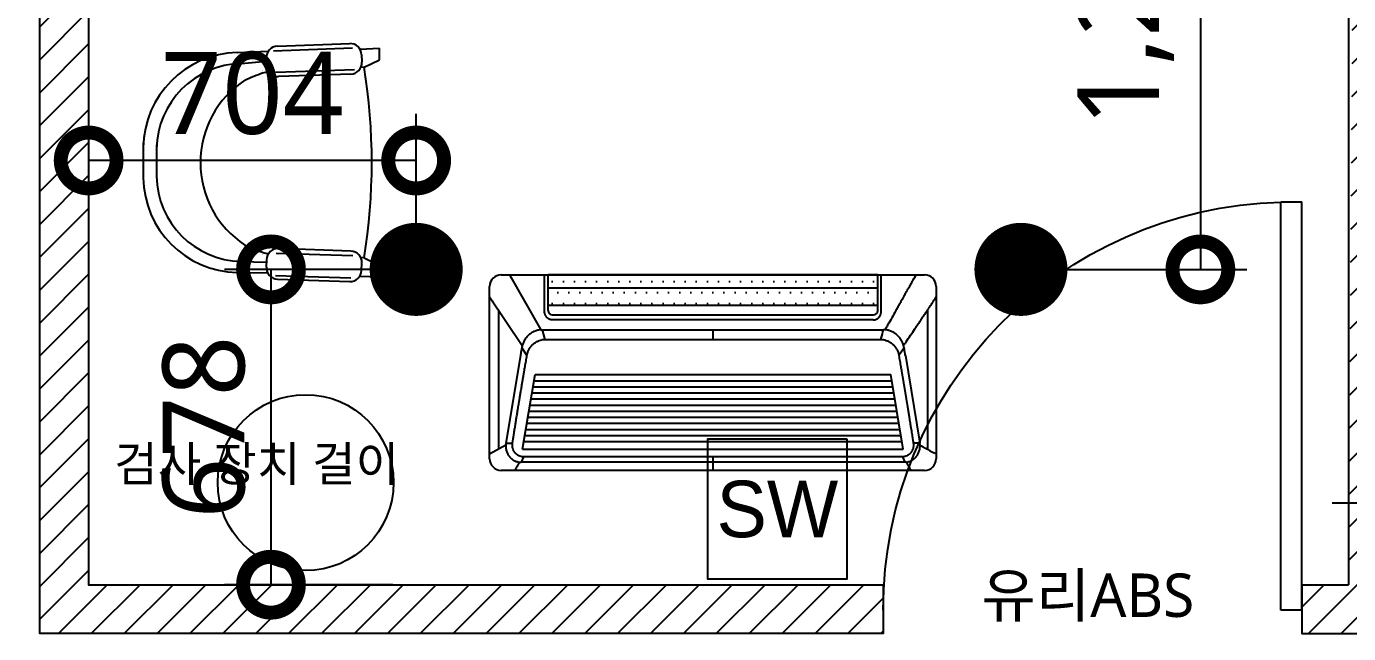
# Model space of a CAD drawing. Header units: metres. Extents: x 11578468 to 47831421, y -58341524 to -14256839.
# Drawn here: x 23750029 to 23752871, y -29037011 to -29035706 of the extents above; entities that cross this region are included whole.
import ezdxf
from ezdxf.enums import TextEntityAlignment as Align

# ---------------------------------------------------------------- set-up
doc = ezdxf.new("R2010")
doc.units = ezdxf.units.M
doc.header["$LTSCALE"] = 50
doc.header["$MEASUREMENT"] = 0
doc.layers.get('0').update_dxf_attribs({"linetype": 'CONTINUOUS'})
doc.layers.get('DEFPOINTS').update_dxf_attribs({"linetype": 'CONTINUOUS'})
for name, color, linetype in [('03-TEXT', 3, 'CONTINUOUS'), ('CO-DOOR', 8, 'CONTINUOUS'), ('DVM_INDOOR', 7, 'CONTINUOUS'), ('S-DIM', 7, 'CONTINUOUS'), ('wall', 3, 'CONTINUOUS'), ('신설_SW', 10, 'CONTINUOUS')]:
    doc.layers.add(name, color=color, linetype=linetype)
doc.styles.add('DAWIN', font='NanumSquareR.ttf')
doc.styles.add('맑은 고딕', font='malgun.ttf')
doc.styles.add('울릉도L', font='Expo M.ttf')
doc.dimstyles.new('80', dxfattribs={"dimscale": 80, "dimtxt": 2.2, "dimasz": 3, "dimexe": 1.25, "dimexo": 0.625, "dimtad": 1, "dimdec": 0, "dimzin": 0, "dimdsep": 46, "dimlunit": 6, "dimtxsty": 'DAWIN', "dimblk1": 'DOTSMALL', "dimblk2": 'DOTSMALL', "dimsah": 1, "dimcen": 0.001, "dimclrd": 1, "dimclre": 1, "dimclrt": 3, "dimadec": 0, "dimazin": 0, "dimtfac": 1, "dimtdec": 0, "dimtix": 1, "dimtmove": 2, "dimatfit": 3, "dimldrblk": 'DOTSMALL', "dimfxl": 1.25, "dimtolj": 1, "dimtzin": 0, "dimarcsym": 0})
pattern_1 = [(45, (35200, -25360), (-35.35533906, 35.35533906), [])]

# ---------------------------------------------------------------- blocks, each defined once
blk = doc.blocks.new('슬하_전기')
at = {"layer": 'CO-DOOR'}
h = blk.add_hatch(dxfattribs=at)
h.set_pattern_fill('_USER', color=256, scale=50, angle=45, pattern_type=0)
h.set_pattern_definition(pattern_1)
h.paths.add_polyline_path([(11563603.8, -14330996.7), (11563498.8, -14330996.7), (11563498.8, -14333601.7), (11563398.8, -14333601.7), (11563398.8, -14333706.7), (11563498.8, -14333706.7), (11563603.8, -14333706.7)])
h.paths.add_polyline_path([(11559696, -14329805.8), (11559995, -14329805.8), (11559995, -14329603.3), (11559696, -14329603.3)])
h.paths.add_polyline_path([(11567716.8, -14333601.7), (11567616.8, -14333601.7), (11567616.8, -14333706.7), (11567716.8, -14333706.7), (11567821.8, -14333706.7), (11567821.8, -14331376.7), (11567807.3, -14331376.7, -1), (11567732.3, -14331376.7)], flags=17)
h = blk.add_hatch(dxfattribs=at)
h.set_pattern_fill('_USER', color=256, scale=50, angle=45, pattern_type=0)
h.set_pattern_definition(pattern_1)
h.paths.add_polyline_path([(11568199.8, -14330996.7), (11565549.8, -14330996.7), (11565549.8, -14331246.7), (11564903.8, -14331246.7), (11564903.8, -14333706.7), (11566716.8, -14333706.7), (11566716.8, -14333601.7), (11565008.8, -14333601.7), (11565008.8, -14331266.7), (11565569.8, -14331266.7), (11565569.8, -14331046.7), (11567716.8, -14331046.7), (11567716.8, -14331376.7), (11567732.3, -14331376.7, -1), (11567807.3, -14331376.7), (11567821.8, -14331376.7), (11567821.8, -14331046.7), (11568199.8, -14331046.7)])
h.paths.add_polyline_path([(11570049.8, -14330996.7), (11568824.8, -14330996.7), (11568824.8, -14331046.7), (11570049.8, -14331046.7)])
h.paths.add_polyline_path([(11571049.8, -14330996.7), (11571029.8, -14330996.7), (11571029.8, -14331396.7), (11571049.8, -14331396.7), (11571049.8, -14331306.7)])
for p, q in [((11567716.8, -14331046.7), (11567716.8, -14333601.7)), ((11565328.3, -14332458.5), (11565395.1, -14332455.2)), ((11565406, -14332454.4), (11565575.7, -14332447.8)), ((11565414.5, -14332444.4), (11565570.1, -14332439)), ((11565592, -14332451), (11565633.9, -14332449)), ((11565633.9, -14332473.6), (11565633.9, -14332449)), ((11565336.7, -14332482), (11565391.1, -14332477.1)), ((11565391.4, -14332486.2), (11565390.8, -14332469.9)), ((11565595.5, -14332462.7), (11565596, -14332479.1)), ((11565601.2, -14332490), (11565633.9, -14332473.6)), ((11565349, -14332515.5), (11565353.6, -14332513.3)), ((11565353.6, -14332513.3), (11565358.5, -14332511.2)), ((11565358.5, -14332511.2), (11565363.6, -14332509.1)), ((11565363.6, -14332509.1), (11565368.7, -14332507.1)), ((11565368.7, -14332507.1), (11565373.7, -14332505.3)), ((11565373.7, -14332505.3), (11565378.3, -14332503.6)), ((11565378.3, -14332503.6), (11565382.6, -14332502.2)), ((11565382.6, -14332502.2), (11565386.4, -14332501.1)), ((11565386.4, -14332501.1), (11565390, -14332500.2)), ((11565390, -14332500.2), (11565395.3, -14332498.9)), ((11565411.5, -14332500.7), (11565580.2, -14332494.7)), ((11565572.3, -14332504.5), (11565416.8, -14332509.9)), ((11565601.2, -14332490), (11565593.7, -14332490.4)), ((11565344.9, -14332517.6), (11565349, -14332515.5)), ((11565126.1, -14332652.3), (11565126.1, -14332727.7)), ((11565154.8, -14332656.4), (11565154.8, -14332724.3)), ((11565344.9, -14332871.9), (11565349, -14332874)), ((11565349, -14332874), (11565353.6, -14332876.1)), ((11565353.6, -14332876.1), (11565358.5, -14332878.3)), ((11565358.5, -14332878.3), (11565363.6, -14332880.4)), ((11565363.6, -14332880.4), (11565368.7, -14332882.3)), ((11565368.7, -14332882.3), (11565373.7, -14332884.2)), ((11565373.7, -14332884.2), (11565378.3, -14332885.8)), ((11565572.3, -14332885), (11565416.8, -14332879.6)), ((11565336.7, -14332907.2), (11565391.2, -14332908.9)), ((11565378.3, -14332885.8), (11565382.6, -14332887.2)), ((11565382.6, -14332887.2), (11565386.4, -14332888.4)), ((11565386.4, -14332888.4), (11565390, -14332889.3)), ((11565390, -14332889.3), (11565393.2, -14332890.1)), ((11565391.4, -14332903.3), (11565390.8, -14332919.6)), ((11565393.2, -14332890.1), (11565396.4, -14332890.7)), ((11565411.8, -14332889), (11565576.4, -14332894.2)), ((11565593.3, -14332898.2), (11565601.2, -14332898.5)), ((11565595.5, -14332926.8), (11565596, -14332910.4)), ((11565601.2, -14332899.5), (11565633.9, -14332915.9)), ((11565328.3, -14332931), (11565393.4, -14332931.4)), ((11565410.8, -14332937), (11565572.6, -14332942.6)), ((11565591.7, -14332939.1), (11565633.9, -14332940.5)), ((11565633.9, -14332940.5), (11565633.9, -14332915.9)), ((11565414.5, -14332945), (11565570.1, -14332950.5)), ((11567616.8, -14333601.7), (11567716.8, -14333601.7))]:
    blk.add_line(p, q, dxfattribs=at)
at = {"layer": 'CO-DOOR', "extrusion": (0, 0, -1)}
for p, q in [((11567571.8, -14332779.2), (11567616.8, -14332779.2)), ((11567571.8, -14333656.7), (11567571.8, -14332779.2)), ((11567616.8, -14333656.7), (11567616.8, -14332779.2)), ((11567616.8, -14333656.7), (11567571.8, -14333656.7))]:
    blk.add_line(p, q, dxfattribs=at)
at = {"layer": 'CO-DOOR'}
for points in [[(11567616.8, -14333601.7), (11567616.8, -14333706.7), (11567716.8, -14333706.7), (11567821.8, -14333706.7), (11567821.8, -14331046.7)], [(11565008.8, -14331266.7), (11565008.8, -14333601.7), (11566716.8, -14333601.7), (11566716.8, -14333706.7), (11564903.8, -14333706.7), (11564903.8, -14331246.7)]]:
    blk.add_lwpolyline(points, dxfattribs=at)
blk.add_circle((11565475.3, -14333382.4), 189, dxfattribs=at)
for centre, radius, start, end in [((11565415.4, -14332469), 24.6, 92.0002, 181.9997), ((11565570.9, -14332463.6), 24.6, 1.9999, 92.0001), ((11565332.9, -14332665.2), 206.8, 91.2856, 179.1619), ((11565340.9, -14332668.1), 186.1, 91.2856, 179.1619), ((11565416, -14332485.4), 24.6, 182, 272.0003), ((11565571.5, -14332479.9), 24.6, 271.9999, 2.0001), ((11565460.5, -14332694.7), 211.5, 111.5989, 111.7217), ((11564329.5, -14332694.7), 1288, 350.8522, 9.1478), ((11565460.5, -14332694.7), 211.5, 123.1238, 236.8761), ((11565332.9, -14332724.2), 206.8, 180.8381, 268.7143), ((11565340.9, -14332721.2), 186.1, 180.8381, 268.7144), ((11565416, -14332904.1), 24.6, 87.9998, 178.0001), ((11565460.5, -14332694.7), 211.5, 248.2783, 248.4011), ((11565571.5, -14332909.5), 24.6, 358.0001, 88), ((11565415.4, -14332920.5), 24.6, 178.0002, 268.0003), ((11565570.9, -14332925.9), 24.6, 268.0001, 358.0003)]:
    blk.add_arc(centre, radius, start, end, dxfattribs=at)
at = {"layer": 'CO-DOOR', "extrusion": (0, 0, -1)}
blk.add_arc((-11567594.3, -14333656.7), 877.5, 0, 88.5307, dxfattribs=at)
at = {"layer": 'CO-DOOR', "style": '맑은 고딕'}
blk.add_text('검사 장치 걸이', height=74.67, dxfattribs=at).set_placement((11565063.8, -14333304.6), align=Align.TOP_LEFT)
blk.add_text('유리ABS', height=93.33, rotation=360, dxfattribs=at).set_placement((11567156.6, -14333624.3), align=Align.MIDDLE_CENTER)
blk = doc.blocks.new('6dlscl')
at = {"layer": '03-TEXT', "color": 10, "const_width": 100}
blk.add_lwpolyline([(11557221.8, -14273734, 1), (11557221.8, -14273834, 1)], format="xyb", close=True, dxfattribs=at)
blk = doc.blocks.new('TMSXNLS')
at = {"layer": '신설_SW', "color": 240, "linetype": 'Continuous'}
blk.add_lwpolyline([(11559356.3, -14268182.3), (11559056.3, -14268182.3), (11559056.3, -14268482.3), (11559356.3, -14268482.3)], close=True, dxfattribs=at)
at = {"layer": '신설_SW', "color": 240, "linetype": 'Continuous', "style": '울릉도L'}
blk.add_text('SW', height=121.4, dxfattribs=at).set_placement((11559206.3, -14268332.3), align=Align.MIDDLE_CENTER)
blk = doc.blocks.new('_DOTSMALL')
at = {"color": 0, "linetype": 'ByBlock', "const_width": 0.5}
blk.add_lwpolyline([(-0.0625, 0, 1), (0.0625, 0, 1)], format="xyb", close=True, dxfattribs=at)
blk = doc.blocks.new('*D2675')
at = {"layer": 'DEFPOINTS', "color": 0}
for p in [(23753075.8, -29036446.8), (23753458.3, -29036446.8), (23753075.8, -29036730.7)]:
    blk.add_point(p, dxfattribs=at)
at = {"layer": 'S-DIM', "color": 1, "lineweight": -2, "ltscale": 10}
for p, q in [((23753075.8, -29036496.8), (23753075.8, -29036830.7)), ((23753458.3, -29036496.8), (23753458.3, -29036830.7)), ((23753698.3, -29036730.7), (23752835.8, -29036730.7))]:
    blk.add_line(p, q, dxfattribs=at)
at = {"layer": 'S-DIM', "color": 1, "lineweight": -2, "xscale": 240, "yscale": 240, "zscale": 240}
blk.add_blockref('_DOTSMALL', (23753075.8, -29036730.7), dxfattribs=at)
at = {"layer": 'S-DIM', "color": 1, "lineweight": -2, "xscale": 240, "yscale": 240, "zscale": 240, "rotation": 180}
blk.add_blockref('_DOTSMALL', (23753458.3, -29036730.7), dxfattribs=at)
at = {"layer": 'S-DIM', "color": 3, "ltscale": 10, "insert": (23753267, -29036586.8), "char_height": 176, "attachment_point": 5, "style": 'DAWIN'}
blk.add_mtext('\\A1;382', dxfattribs=at)
blk = doc.blocks.new('*D2751')
at = {"layer": 'DEFPOINTS', "color": 0}
for p in [(23750162.8, -29035994.1), (23750162.8, -29036228.1), (23750866.8, -29036228.1)]:
    blk.add_point(p, dxfattribs=at)
at = {"layer": 'S-DIM', "color": 1, "lineweight": -2, "ltscale": 10}
for p, q in [((23750162.8, -29036178.1), (23750162.8, -29035894.1)), ((23750866.8, -29036178.1), (23750866.8, -29035894.1)), ((23750866.8, -29035994.1), (23750162.8, -29035994.1))]:
    blk.add_line(p, q, dxfattribs=at)
at = {"layer": 'S-DIM', "color": 1, "lineweight": -2, "xscale": 240, "yscale": 240, "zscale": 240, "rotation": 180}
blk.add_blockref('_DOTSMALL', (23750162.8, -29035994.1), dxfattribs=at)
at = {"layer": 'S-DIM', "color": 1, "lineweight": -2, "xscale": 240, "yscale": 240, "zscale": 240}
blk.add_blockref('_DOTSMALL', (23750866.8, -29035994.1), dxfattribs=at)
at = {"layer": 'S-DIM', "color": 3, "ltscale": 10, "insert": (23750514.8, -29035850.2), "char_height": 176, "attachment_point": 5, "style": 'DAWIN'}
blk.add_mtext('\\A1;704', dxfattribs=at)
blk = doc.blocks.new('*D2752')
at = {"layer": 'DEFPOINTS', "color": 0}
for p in [(23750866.8, -29036228.1), (23750554.7, -29036905.6), (23750866.8, -29036905.6)]:
    blk.add_point(p, dxfattribs=at)
at = {"layer": 'S-DIM', "color": 1, "lineweight": -2, "ltscale": 10}
for p, q in [((23750816.8, -29036228.1), (23750454.7, -29036228.1)), ((23750554.7, -29036228.1), (23750554.7, -29036905.6)), ((23750816.8, -29036905.6), (23750454.7, -29036905.6))]:
    blk.add_line(p, q, dxfattribs=at)
at = {"layer": 'S-DIM', "color": 1, "lineweight": -2, "xscale": 240, "yscale": 240, "zscale": 240}
for p, rotation in [((23750554.7, -29036228.1), 90), ((23750554.7, -29036905.6), 270)]:
    blk.add_blockref('_DOTSMALL', p, dxfattribs=dict(at, rotation=rotation))
at = {"layer": 'S-DIM', "color": 3, "ltscale": 10, "insert": (23750410.8, -29036566.8), "char_height": 176, "attachment_point": 5, "rotation": 90, "style": 'DAWIN'}
blk.add_mtext('\\A1;678', dxfattribs=at)
blk = doc.blocks.new('*D2753')
at = {"layer": 'DEFPOINTS', "color": 0}
for p in [(23752166.8, -29035028.1), (23752166.8, -29036228.1), (23752552.5, -29036228.1)]:
    blk.add_point(p, dxfattribs=at)
at = {"layer": 'S-DIM', "color": 1, "lineweight": -2, "ltscale": 10}
for p, q in [((23752216.8, -29035028.1), (23752652.5, -29035028.1)), ((23752552.5, -29035028.1), (23752552.5, -29036228.1)), ((23752216.8, -29036228.1), (23752652.5, -29036228.1))]:
    blk.add_line(p, q, dxfattribs=at)
at = {"layer": 'S-DIM', "color": 1, "lineweight": -2, "xscale": 240, "yscale": 240, "zscale": 240}
for p, rotation in [((23752552.5, -29035028.1), 90), ((23752552.5, -29036228.1), 270)]:
    blk.add_blockref('_DOTSMALL', p, dxfattribs=dict(at, rotation=rotation))
at = {"layer": 'S-DIM', "color": 3, "ltscale": 10, "insert": (23752391.6, -29035628.1), "char_height": 176, "attachment_point": 5, "rotation": 90, "style": 'DAWIN'}
blk.add_mtext('\\A1;1,200', dxfattribs=at)

msp = doc.modelspace()

# ---------------------------------------------------------------- hatches: boundary and pattern name
at = {"layer": 'DVM_INDOOR'}
h = msp.add_hatch(dxfattribs=at)
h.set_pattern_fill('DOTS', color=0, scale=15)
h.set_pattern_definition([(0, (23751504.655, -29036658.91), (11.9062, 23.8125), [0, -23.8125])])
h.paths.add_polyline_path([(23751150.2, -29036305.8), (23751150.2, -29036316.7, 0.414214), (23751159.1, -29036325.6), (23751850.2, -29036325.6, 0.414214), (23751859.1, -29036316.7), (23751859.1, -29036305.8)])
h.paths.add_polyline_path([(23751150.2, -29036268.2), (23751150.2, -29036305.8), (23751859.1, -29036305.8), (23751859.1, -29036268.2)])
h.paths.add_polyline_path([(23751859.1, -29036268.2), (23751859.1, -29036239.9), (23751150.2, -29036239.9), (23751150.2, -29036268.2)])

# ---------------------------------------------------------------- linework, layer by layer
at = {"layer": 'DVM_INDOOR', "color": 0}
for p, q in [((23751049.7, -29036239.9), (23751959.7, -29036239.9)), ((23751067.7, -29036239.9), (23751134.6, -29036357.9)), ((23751859.1, -29036239.9), (23751150.2, -29036239.9)), ((23751150.2, -29036316.7), (23751150.2, -29036239.9)), ((23751859.1, -29036316.7), (23751859.1, -29036239.9)), ((23751866.6, -29036315.7), (23751866.6, -29036239.9)), ((23751024.7, -29036634.9), (23751024.7, -29036264.9)), ((23751859.1, -29036268.2), (23751150.2, -29036268.2)), ((23751984.7, -29036264.9), (23751984.7, -29036634.9)), ((23751024.7, -29036286.8), (23751094.9, -29036391.7)), ((23751859.1, -29036305.8), (23751150.2, -29036305.8)), ((23751043.6, -29036315.2), (23751043.6, -29036614.6)), ((23751159.1, -29036325.6), (23751850.2, -29036325.6)), ((23751848.8, -29036336.8), (23751160.5, -29036336.8)), ((23751965.7, -29036316), (23751965.7, -29036614.6)), ((23751137.9, -29036357.8), (23751871.4, -29036357.7)), ((23751137.9, -29036357.7), (23751143.4, -29036379.4)), ((23751504.6, -29036357.8), (23751504.6, -29036379.4)), ((23751868.8, -29036379.4), (23751140.4, -29036379.4)), ((23751090.9, -29036412.9), (23751060.5, -29036597.4)), ((23751093.7, -29036396.9), (23751105, -29036413.1)), ((23751915.6, -29036396.9), (23751904.2, -29036413.1)), ((23751918.4, -29036412.9), (23751948.8, -29036597.4)), ((23751095.6, -29036614.3), (23751122.3, -29036453.8)), ((23751120, -29036467.4), (23751889.2, -29036467.4)), ((23751122.3, -29036453.8), (23751886.9, -29036453.8)), ((23751913.6, -29036614.3), (23751886.9, -29036453.8)), ((23751113.5, -29036506.5), (23751895.7, -29036506.5)), ((23751115.7, -29036493.5), (23751893.5, -29036493.5)), ((23751117.8, -29036480.5), (23751891.3, -29036480.5)), ((23751109.2, -29036532.6), (23751900, -29036532.6)), ((23751111.4, -29036519.5), (23751897.8, -29036519.5)), ((23751104.8, -29036558.8), (23751904.3, -29036558.8)), ((23751107, -29036545.7), (23751902.2, -29036545.7)), ((23751100.5, -29036584.8), (23751908.7, -29036584.8)), ((23751102.7, -29036571.8), (23751906.5, -29036571.8)), ((23751059.4, -29036605.7), (23751024.7, -29036625.4)), ((23751059.8, -29036601.5), (23751073.9, -29036601.5)), ((23751095.6, -29036614.3), (23751913.6, -29036614.3)), ((23751098.4, -29036597.8), (23751910.8, -29036597.8)), ((23751949.5, -29036601.5), (23751935.4, -29036601.5)), ((23751097.2, -29036630.9), (23751092.5, -29036642.4)), ((23751916.9, -29036642.4), (23751092.5, -29036642.4)), ((23751912.1, -29036630.9), (23751097.2, -29036630.9)), ((23751504.7, -29036630.9), (23751504.7, -29036659.9)), ((23751912.1, -29036630.9), (23751916.9, -29036642.4)), ((23751959.7, -29036659.9), (23751049.7, -29036659.9))]:
    msp.add_line(p, q, dxfattribs=at)
for centre, radius, start, end in [((23751049.7, -29036264.9), 25, 90, 180), ((23751959.7, -29036264.9), 25, 0, 90), ((23751159.1, -29036316.7), 8.88, 180, 270), ((23751850.2, -29036316.7), 8.88, 270, 0), ((23751049.7, -29036634.9), 25, 180, 270), ((23751959.7, -29036634.9), 25, 270, 0)]:
    msp.add_arc(centre, radius, start, end, dxfattribs=at)
for points, knots in [([(23751069.6, -29036243.2), (23751069.6, -29036243.1), (23751069.3, -29036242.6), (23751069, -29036242), (23751068.7, -29036241.5)], [0, 0, 0, 0, 0.106736, 1, 1, 1, 1]), ([(23751074, -29036250.7), (23751073.3, -29036249.4), (23751071.8, -29036246.9), (23751070.3, -29036244.4), (23751069.6, -29036243.2)], [0, 0, 0, 0, 0.521062, 1, 1, 1, 1]), ([(23751142.7, -29036272.9), (23751142.7, -29036272.7), (23751142.7, -29036272.5), (23751142.7, -29036272.2), (23751142.7, -29036272), (23751142.7, -29036271.5), (23751142.7, -29036271.2), (23751142.7, -29036270.2), (23751142.7, -29036269.5), (23751142.7, -29036267.6), (23751142.7, -29036266.2), (23751142.7, -29036263.6), (23751142.7, -29036262.3), (23751142.7, -29036259.7), (23751142.7, -29036258.3), (23751142.7, -29036255.7), (23751142.7, -29036254.4), (23751142.7, -29036251.8), (23751142.7, -29036250.5), (23751142.7, -29036248), (23751142.7, -29036246.7), (23751142.7, -29036244.1), (23751142.7, -29036242.8), (23751142.7, -29036241.5), (23751142.7, -29036241), (23751142.7, -29036240.4), (23751142.7, -29036239.9)], [0, 0, 0, 0, 0.015625, 0.015625, 0.03125, 0.03125, 0.0625, 0.0625, 0.125, 0.125, 0.25, 0.25, 0.375, 0.375, 0.5, 0.5, 0.625, 0.625, 0.75, 0.75, 0.875, 0.875, 1, 1, 1, 1.05432, 1.05432, 1.05432, 1.05432]), ([(23751922.6, -29036272.9), (23751922.8, -29036272.5), (23751923.4, -29036271.5), (23751924.4, -29036269.8), (23751925.5, -29036267.9), (23751926.9, -29036265.3), (23751929.5, -29036260.8), (23751932.4, -29036255.7), (23751934.6, -29036251.9), (23751935.3, -29036250.7), (23751937.4, -29036247.1), (23751939.5, -29036243.5), (23751941.6, -29036239.9)], [0, 0, 0, 0, 0.050139, 0.137081, 0.224022, 0.310963, 0.484846, 0.83261, 1, 1, 1, 1.496854, 1.496854, 1.496854, 1.496854]), ([(23751939.7, -29036243.2), (23751939, -29036244.4), (23751937.5, -29036246.9), (23751936, -29036249.4), (23751935.3, -29036250.7)], [0, 0, 0, 0, 0.478938, 1, 1, 1, 1]), ([(23751939.7, -29036243.2), (23751939.7, -29036243.1), (23751940, -29036242.6), (23751940.4, -29036242), (23751940.6, -29036241.5)], [0, 0, 0, 0, 0.106736, 1, 1, 1, 1]), ([(23751142.7, -29036315.7), (23751142.7, -29036315.3), (23751142.7, -29036314.6), (23751142.7, -29036313.8), (23751142.7, -29036313.5), (23751142.7, -29036313.3), (23751142.7, -29036313.2), (23751142.7, -29036312.2), (23751142.7, -29036311.3), (23751142.7, -29036308.6), (23751142.7, -29036306.8), (23751142.7, -29036301.4), (23751142.7, -29036297.8), (23751142.7, -29036292.5), (23751142.7, -29036289.8), (23751142.7, -29036287.1), (23751142.7, -29036285.3), (23751142.7, -29036284.4), (23751142.7, -29036281.8), (23751142.7, -29036280), (23751142.7, -29036277.7), (23751142.7, -29036277.3), (23751142.7, -29036276.4), (23751142.7, -29036276), (23751142.7, -29036275.1), (23751142.7, -29036274.6), (23751142.7, -29036273.7), (23751142.7, -29036273.3), (23751142.7, -29036272.9)], [0, 0, 0, 0, 0.03125, 0.046875, 0.054687, 0.054687, 0.0625, 0.0625, 0.125, 0.125, 0.25, 0.25, 0.5, 0.5, 0.625, 0.6875, 0.6875, 0.75, 0.75, 0.875, 0.875, 0.90625, 0.90625, 0.9375, 0.9375, 0.96875, 0.96875, 1, 1, 1, 1]), ([(23751914.7, -29036286.8), (23751915, -29036286.3), (23751916.8, -29036283.2), (23751919.2, -29036278.9), (23751921.6, -29036274.7), (23751922.5, -29036273.1), (23751922.6, -29036272.9)], [0, 0, 0, 0, 0.104224, 0.662054, 0.940968, 1, 1, 1, 1]), ([(23751914.7, -29036286.8), (23751913.5, -29036288.9), (23751910.9, -29036293.6), (23751906.7, -29036300.9), (23751902.3, -29036308.7), (23751896.5, -29036319.2), (23751889.1, -29036332.2), (23751881.8, -29036345.3), (23751876.9, -29036353.8), (23751875.1, -29036357.2), (23751874.7, -29036357.9)], [0, 0, 0, 0, 0.089531, 0.199634, 0.309737, 0.419839, 0.640044, 0.86025, 0.970352, 1, 1, 1, 1]), ([(23751965.7, -29036316), (23751965.8, -29036315.7), (23751966.4, -29036314.9), (23751967.3, -29036313.6), (23751968.5, -29036311.8), (23751970.1, -29036309.5), (23751972.8, -29036305.4), (23751975.3, -29036301.5), (23751977.1, -29036298.8), (23751977.3, -29036298.5)], [0, 0, 0, 0, 0.037738, 0.137718, 0.237698, 0.337678, 0.537639, 0.93756, 1, 1, 1, 1]), ([(23751978.6, -29036296.5), (23751979.4, -29036295.2), (23751981, -29036292.7), (23751982.6, -29036290), (23751983.5, -29036288.6), (23751983.6, -29036288.4), (23751983.9, -29036288), (23751984.2, -29036287.5), (23751984.5, -29036287), (23751984.5, -29036286.9), (23751984.6, -29036286.8), (23751984.7, -29036286.7)], [0, 0, 0, 0, 0.492452, 0.931007, 1, 1, 1, 1.177978, 1.177978, 1.177978, 1.215499, 1.215499, 1.215499, 1.215499]), ([(23751147.3, -29036330.6), (23751147, -29036330.3), (23751146.8, -29036330.1), (23751146.5, -29036329.7), (23751146.4, -29036329.5), (23751146.2, -29036329.3), (23751146.2, -29036329.1), (23751146.1, -29036329), (23751145.7, -29036328.4), (23751145.3, -29036327.9), (23751144.7, -29036326.7), (23751144.4, -29036326.1), (23751143.9, -29036324.9), (23751143.7, -29036324.3), (23751143.5, -29036323.5), (23751143.5, -29036323.5), (23751143.4, -29036323.3), (23751143.4, -29036323.1), (23751143.3, -29036322.8), (23751143.2, -29036322.3), (23751143.1, -29036322), (23751143, -29036321.6), (23751143, -29036321.5), (23751143, -29036321.4), (23751143, -29036321.3), (23751143, -29036321.1), (23751142.9, -29036321), (23751142.9, -29036320.9), (23751142.9, -29036320.8), (23751142.8, -29036320.4), (23751142.8, -29036320), (23751142.8, -29036319.4), (23751142.7, -29036319), (23751142.7, -29036318.4), (23751142.7, -29036318.1), (23751142.7, -29036317.4), (23751142.7, -29036317.1), (23751142.7, -29036316.4), (23751142.7, -29036316.1), (23751142.7, -29036315.7)], [0, 0, 0, 0, 0.0625, 0.0625, 0.09375, 0.109375, 0.109375, 0.125, 0.125, 0.25, 0.25, 0.375, 0.375, 0.5, 0.5, 0.515625, 0.515625, 0.53125, 0.5625, 0.5625, 0.625, 0.625, 0.640625, 0.640625, 0.65625, 0.65625, 0.671875, 0.671875, 0.6875, 0.6875, 0.75, 0.75, 0.8125, 0.8125, 0.875, 0.875, 0.9375, 0.9375, 1, 1, 1, 1]), ([(23751160.5, -29036336.8), (23751160.2, -29036336.8), (23751159.5, -29036336.8), (23751158.9, -29036336.8), (23751158.3, -29036336.7), (23751157.7, -29036336.6), (23751157.1, -29036336.5), (23751156.4, -29036336.4), (23751156.1, -29036336.3), (23751155.7, -29036336.1), (23751155.4, -29036336.1), (23751155.2, -29036336), (23751155.1, -29036335.9), (23751155, -29036335.9), (23751154.6, -29036335.8), (23751154, -29036335.6), (23751152.9, -29036335.1), (23751152.1, -29036334.6), (23751151.3, -29036334.1), (23751151, -29036333.9), (23751150.6, -29036333.7), (23751150.4, -29036333.5), (23751150.2, -29036333.4), (23751150.1, -29036333.3), (23751150, -29036333.2), (23751149.5, -29036332.8), (23751149, -29036332.4), (23751148.1, -29036331.5), (23751147.7, -29036331), (23751147.3, -29036330.6)], [0, 0, 0, 0, 0.0625, 0.125, 0.125, 0.1875, 0.25, 0.25, 0.3125, 0.3125, 0.34375, 0.359375, 0.359375, 0.375, 0.375, 0.4375, 0.5, 0.625, 0.625, 0.6875, 0.6875, 0.71875, 0.734375, 0.734375, 0.75, 0.75, 0.875, 0.875, 1, 1, 1, 1]), ([(23751848.8, -29036336.8), (23751849.2, -29036336.8), (23751849.5, -29036336.8), (23751850.2, -29036336.8), (23751850.6, -29036336.8), (23751851.3, -29036336.7), (23751851.6, -29036336.6), (23751852.3, -29036336.5), (23751852.6, -29036336.4), (23751853.3, -29036336.2), (23751853.6, -29036336.1), (23751854.1, -29036336), (23751854.1, -29036336), (23751854.3, -29036335.9), (23751854.4, -29036335.9), (23751854.6, -29036335.8), (23751854.8, -29036335.7), (23751855.6, -29036335.4), (23751856.3, -29036335.1), (23751857.2, -29036334.6), (23751857.8, -29036334.3), (23751858.4, -29036333.9), (23751858.8, -29036333.6), (23751858.9, -29036333.5), (23751859.1, -29036333.3), (23751859.2, -29036333.3), (23751859.3, -29036333.2), (23751859.7, -29036332.9), (23751860, -29036332.6), (23751860.5, -29036332.2), (23751861.1, -29036331.7), (23751861.5, -29036331.2), (23751862.2, -29036330.4), (23751862.6, -29036329.8), (23751863.1, -29036329.3)], [0, 0, 0, 0, 0.0625, 0.0625, 0.125, 0.125, 0.1875, 0.1875, 0.25, 0.25, 0.3125, 0.3125, 0.328125, 0.328125, 0.34375, 0.34375, 0.375, 0.375, 0.5, 0.5, 0.5625, 0.625, 0.625, 0.65625, 0.65625, 0.671875, 0.671875, 0.6875, 0.75, 0.75, 0.8125, 0.875, 0.875, 1, 1, 1, 1]), ([(23751863.1, -29036329.3), (23751863.1, -29036329.2), (23751863.1, -29036329.1), (23751863.2, -29036329), (23751863.3, -29036329), (23751863.4, -29036328.8), (23751863.5, -29036328.7), (23751863.7, -29036328.3), (23751863.9, -29036328), (23751864.3, -29036327.2), (23751864.6, -29036326.7), (23751865.1, -29036325.6), (23751865.3, -29036325.1), (23751865.6, -29036324.3), (23751865.7, -29036324), (23751865.8, -29036323.5), (23751865.8, -29036323.4), (23751865.9, -29036323.1), (23751866, -29036322.7), (23751866.1, -29036322.2), (23751866.2, -29036321.8), (23751866.3, -29036321.7), (23751866.3, -29036321.4), (23751866.3, -29036321.2), (23751866.4, -29036320.9), (23751866.4, -29036320.8), (23751866.4, -29036320.5), (23751866.5, -29036320.3), (23751866.5, -29036319.9), (23751866.5, -29036319.6), (23751866.6, -29036319), (23751866.6, -29036318.7), (23751866.6, -29036318.1), (23751866.6, -29036317.8), (23751866.6, -29036317.2), (23751866.6, -29036316.9), (23751866.6, -29036316.3), (23751866.6, -29036316), (23751866.6, -29036315.7)], [0, 0, 0, 0, 0.015625, 0.015625, 0.03125, 0.03125, 0.0625, 0.0625, 0.125, 0.125, 0.25, 0.25, 0.375, 0.375, 0.4375, 0.4375, 0.46875, 0.46875, 0.5, 0.5625, 0.5625, 0.59375, 0.59375, 0.625, 0.625, 0.65625, 0.65625, 0.6875, 0.6875, 0.75, 0.75, 0.8125, 0.8125, 0.875, 0.875, 0.9375, 0.9375, 1, 1, 1, 1]), ([(23751914.5, -29036391.7), (23751914.6, -29036391.5), (23751916.4, -29036388.8), (23751921.4, -29036381.5), (23751929.4, -29036369.8), (23751937.3, -29036358), (23751943.7, -29036348.7), (23751948.4, -29036341.6), (23751953.2, -29036334.6), (23751957.9, -29036327.6), (23751961.8, -29036321.7), (23751964.4, -29036317.9), (23751965.4, -29036316.3), (23751965.7, -29036316)], [0, 0, 0, 0, 0.010955, 0.103774, 0.289412, 0.47505, 0.567869, 0.660688, 0.753507, 0.846326, 0.939144, 0.985554, 1, 1, 1, 1]), ([(23751134.6, -29036357.9), (23751134.4, -29036357.9), (23751133.6, -29036358), (23751132, -29036358.1), (23751129.5, -29036358.6), (23751126.3, -29036359.3), (23751121.3, -29036360.9), (23751116.6, -29036363.3), (23751112.2, -29036366.2), (23751109.1, -29036368.8), (23751106.2, -29036371.5), (23751102.7, -29036375.6), (23751098.9, -29036381.3), (23751096.4, -29036386.9), (23751095.2, -29036390.5), (23751094.9, -29036391.4), (23751094.9, -29036391.7)], [0, 0, 0, 0, 0.012226, 0.048215, 0.084203, 0.15618, 0.228157, 0.372111, 0.444088, 0.516065, 0.588042, 0.660018, 0.803972, 0.947926, 0.983915, 1, 1, 1, 1]), ([(23751134.6, -29036357.9), (23751135.1, -29036357.8), (23751136.1, -29036357.8), (23751137.2, -29036357.7), (23751137.9, -29036357.7)], [0, 0, 0, 0, 0.39769, 1, 1, 1, 1]), ([(23751865.9, -29036379.4), (23751866, -29036378.8), (23751866.2, -29036378.3), (23751866.3, -29036377.7), (23751866.4, -29036377.2), (23751866.6, -29036376.7), (23751866.7, -29036376.1), (23751868.3, -29036370), (23751869.9, -29036363.8), (23751871.4, -29036357.7)], [-0.176159, -0.176159, -0.176159, -0.176159, -0.087991, -0.087991, -0.087991, 0, 0, 0, 1, 1, 1, 1]), ([(23751874.7, -29036357.9), (23751874.2, -29036357.8), (23751873.2, -29036357.8), (23751872.1, -29036357.7), (23751871.4, -29036357.7)], [0, 0, 0, 0, 0.39769, 1, 1, 1, 1]), ([(23751914.5, -29036391.7), (23751914.4, -29036391.4), (23751914.1, -29036390.5), (23751912.9, -29036386.9), (23751910.4, -29036381.3), (23751906.6, -29036375.6), (23751903.1, -29036371.5), (23751900.2, -29036368.8), (23751897.1, -29036366.2), (23751892.7, -29036363.3), (23751888, -29036360.9), (23751883, -29036359.3), (23751879.8, -29036358.6), (23751877.3, -29036358.1), (23751875.8, -29036358), (23751874.9, -29036357.9), (23751874.7, -29036357.9)], [0, 0, 0, 0, 0.016085, 0.052074, 0.196028, 0.339982, 0.411958, 0.483935, 0.555912, 0.627889, 0.771843, 0.84382, 0.915797, 0.951785, 0.987774, 1, 1, 1, 1]), ([(23751094.9, -29036391.7), (23751094.8, -29036392.1), (23751094.3, -29036393.8), (23751093.9, -29036395.5), (23751093.7, -29036396.9)], [0, 0, 0, 0, 0.21662, 1, 1, 1, 1]), ([(23751105, -29036413.1), (23751105.3, -29036411), (23751105.8, -29036409), (23751106.8, -29036406), (23751107.2, -29036405), (23751108, -29036403), (23751108.4, -29036402.1), (23751109.3, -29036400.2), (23751109.8, -29036399.3), (23751110.9, -29036397.5), (23751111.5, -29036396.6), (23751112.7, -29036394.9), (23751113.3, -29036394), (23751114.6, -29036392.4), (23751116, -29036390.9), (23751117.4, -29036389.4), (23751119, -29036388.1), (23751119.7, -29036387.4), (23751121.4, -29036386.2), (23751122.2, -29036385.6), (23751123.9, -29036384.4), (23751124.8, -29036383.9), (23751126.5, -29036382.9), (23751127.4, -29036382.5), (23751129.3, -29036381.7), (23751130.2, -29036381.3), (23751133, -29036380.3), (23751135, -29036379.7), (23751136.9, -29036379.4)], [0, 0, 0, 0, 0.125, 0.125, 0.1875, 0.1875, 0.25, 0.25, 0.3125, 0.3125, 0.375, 0.375, 0.4375, 0.4375, 0.5, 0.5625, 0.5625, 0.625, 0.625, 0.6875, 0.6875, 0.75, 0.75, 0.8125, 0.8125, 0.875, 0.875, 1, 1, 1, 1]), ([(23751140.3, -29036379.4), (23751139.7, -29036379.4), (23751139, -29036379.4), (23751138.2, -29036379.4), (23751138.1, -29036379.4), (23751137.9, -29036379.4)], [0, 0, 0, 0, 0.821787, 0.821787, 1, 1, 1, 1]), ([(23751868.8, -29036379.4), (23751868.8, -29036379.4), (23751868.8, -29036379.4), (23751868.8, -29036379.4), (23751868.8, -29036379.4), (23751868.8, -29036379.4)], [0, 0, 0, 0, 0.5, 0.5, 1, 1, 1, 1]), ([(23751871.4, -29036379.4), (23751870.7, -29036379.4), (23751870.1, -29036379.4), (23751869.2, -29036379.4), (23751869, -29036379.4), (23751868.9, -29036379.4)], [0, 0, 0, 0, 0.786931, 0.786931, 1, 1, 1, 1]), ([(23751872.4, -29036379.4), (23751873.5, -29036379.6), (23751875.7, -29036380.1), (23751880.1, -29036381.6), (23751884.2, -29036383.6), (23751888.1, -29036386.2), (23751890.8, -29036388.4), (23751893.4, -29036390.9), (23751896.5, -29036394.4), (23751899.8, -29036399.4), (23751902, -29036404.4), (23751903.1, -29036407.8), (23751903.8, -29036410.2), (23751904.1, -29036411.9), (23751904.3, -29036413.1)], [0, 0, 0, 0, 0.071326, 0.142762, 0.285635, 0.357072, 0.428508, 0.499945, 0.571381, 0.714254, 0.857127, 0.892845, 0.928564, 1, 1, 1, 1]), ([(23751915.6, -29036396.9), (23751915.4, -29036395.5), (23751915, -29036393.8), (23751914.6, -29036392.1), (23751914.5, -29036391.7)], [0, 0, 0, 0, 0.78338, 1, 1, 1, 1]), ([(23751093.7, -29036396.9), (23751093.3, -29036399), (23751092.6, -29036403.3), (23751091.6, -29036408.6), (23751091.1, -29036411.8), (23751090.9, -29036412.9)], [0, 0, 0, 0, 0.398172, 0.796343, 1, 1, 1, 1]), ([(23751099.1, -29036447.2), (23751099.7, -29036443.7), (23751101, -29036436.2), (23751102.6, -29036426.8), (23751103.9, -29036419), (23751104.6, -29036415.1), (23751105, -29036413.1)], [0, 0, 0, 0, 0.309267, 0.654634, 0.827317, 1, 1, 1, 1]), ([(23751904.3, -29036413.1), (23751904.7, -29036415.1), (23751905.4, -29036419), (23751906.7, -29036426.8), (23751908.3, -29036436.2), (23751909.6, -29036443.7), (23751910.2, -29036447.2)], [0, 0, 0, 0, 0.172683, 0.345367, 0.690733, 1, 1, 1, 1]), ([(23751918.4, -29036412.9), (23751918.2, -29036411.8), (23751917.7, -29036408.6), (23751916.7, -29036403.3), (23751916, -29036399), (23751915.6, -29036396.9)], [0, 0, 0, 0, 0.203657, 0.601828, 1, 1, 1, 1]), ([(23751073.9, -29036601.5), (23751073.9, -29036601), (23751074.1, -29036600.1), (23751074.3, -29036598.6), (23751074.5, -29036597.2), (23751074.8, -29036595.7), (23751075.2, -29036593.1), (23751075.8, -29036589.4), (23751076.6, -29036584.5), (23751077.3, -29036579.6), (23751078.1, -29036574.7), (23751078.9, -29036569.8), (23751079.7, -29036564.9), (23751080.5, -29036560), (23751081.2, -29036555.1), (23751082, -29036550.2), (23751082.8, -29036545.3), (23751083.6, -29036540.4), (23751084.4, -29036535.5), (23751085.2, -29036530.6), (23751086, -29036525.7), (23751086.6, -29036522), (23751087, -29036519.5), (23751087.3, -29036518), (23751087.6, -29036516.1), (23751087.9, -29036513.9), (23751088.4, -29036511.3), (23751088.8, -29036508.4), (23751089.4, -29036505.2), (23751090, -29036501.6), (23751090.6, -29036497.7), (23751091.3, -29036493.4), (23751092.1, -29036488.8), (23751092.9, -29036484.3), (23751093.6, -29036480), (23751094.2, -29036476), (23751094.9, -29036472.2), (23751095.5, -29036468.6), (23751096.1, -29036465.1), (23751096.6, -29036461.7), (23751097.2, -29036458.5), (23751097.7, -29036455.5), (23751098.2, -29036452.6), (23751098.7, -29036449.8), (23751099, -29036448), (23751099.1, -29036447.2)], [0, 0, 0, 0, 0.009386, 0.018773, 0.028159, 0.037545, 0.046931, 0.078652, 0.110373, 0.142093, 0.173812, 0.205531, 0.23725, 0.268968, 0.300686, 0.332404, 0.364122, 0.395839, 0.427558, 0.459276, 0.490995, 0.522714, 0.530462, 0.540414, 0.552571, 0.566932, 0.583498, 0.602267, 0.623241, 0.646419, 0.671801, 0.699386, 0.729175, 0.761167, 0.787726, 0.813316, 0.837936, 0.861587, 0.884268, 0.90598, 0.926722, 0.946495, 0.965299, 0.983134, 1, 1, 1, 1]), ([(23751910.2, -29036447.2), (23751910.3, -29036447.6), (23751910.4, -29036448.5), (23751910.6, -29036449.7), (23751910.8, -29036451), (23751911.1, -29036452.3), (23751911.3, -29036453.5), (23751911.5, -29036454.8), (23751911.7, -29036456.1), (23751911.9, -29036457.3), (23751912.1, -29036458.6), (23751912.4, -29036459.9), (23751912.6, -29036461.1), (23751912.8, -29036462.4), (23751913, -29036463.7), (23751913.2, -29036464.9), (23751913.4, -29036466.2), (23751913.6, -29036467.5), (23751913.9, -29036468.8), (23751914.1, -29036470), (23751914.3, -29036471.3), (23751914.5, -29036472.6), (23751914.7, -29036473.8), (23751914.9, -29036475.1), (23751915.1, -29036476.4), (23751915.3, -29036477.6), (23751915.6, -29036478.9), (23751915.8, -29036480.2), (23751916, -29036481.4), (23751916.2, -29036482.7), (23751916.4, -29036484), (23751916.6, -29036485.3), (23751916.8, -29036486.5), (23751917, -29036487.8), (23751917.3, -29036489.1), (23751917.5, -29036490.3), (23751917.7, -29036491.6), (23751917.9, -29036492.9), (23751918.1, -29036494.1), (23751918.3, -29036495.4), (23751918.5, -29036496.7), (23751918.7, -29036498), (23751918.9, -29036499.2), (23751919.2, -29036500.5), (23751919.4, -29036501.8), (23751919.6, -29036503), (23751919.8, -29036504.3), (23751920, -29036505.6), (23751920.2, -29036506.8), (23751920.4, -29036508.1), (23751920.6, -29036509.4), (23751920.8, -29036510.6), (23751921, -29036511.9), (23751921.2, -29036513.2), (23751921.5, -29036514.5), (23751921.7, -29036515.7), (23751921.9, -29036517), (23751922.1, -29036518.3), (23751922.3, -29036519.5), (23751922.5, -29036520.7), (23751922.7, -29036521.9), (23751922.9, -29036523.3), (23751923.2, -29036525.2), (23751923.6, -29036527.6), (23751924.1, -29036530.4), (23751924.6, -29036533.8), (23751925.2, -29036537.6), (23751925.9, -29036541.9), (23751926.7, -29036546.7), (23751927.6, -29036552), (23751928.5, -29036558.1), (23751929.6, -29036564.7), (23751930.7, -29036571.5), (23751931.7, -29036577.8), (23751932.6, -29036583.7), (23751933.5, -29036589.1), (23751934.2, -29036593.4), (23751934.7, -29036596.7), (23751935.1, -29036599.1), (23751935.3, -29036600.7), (23751935.4, -29036601.5)], [0, 0, 0, 0, 0.008229, 0.016457, 0.024686, 0.032914, 0.041143, 0.049372, 0.0576, 0.065829, 0.074057, 0.082286, 0.090515, 0.098743, 0.106972, 0.115201, 0.123429, 0.131658, 0.139887, 0.148115, 0.156344, 0.164573, 0.172802, 0.181031, 0.189259, 0.197488, 0.205717, 0.213946, 0.222175, 0.230404, 0.238633, 0.246862, 0.255091, 0.26332, 0.271549, 0.279778, 0.288007, 0.296236, 0.304465, 0.312694, 0.320924, 0.329153, 0.337382, 0.345612, 0.353841, 0.36207, 0.3703, 0.378529, 0.386759, 0.394988, 0.403218, 0.411447, 0.419677, 0.427907, 0.436137, 0.444366, 0.452596, 0.460826, 0.469056, 0.477286, 0.483305, 0.49245, 0.504719, 0.520112, 0.538631, 0.560274, 0.585042, 0.612935, 0.643953, 0.678095, 0.715362, 0.762507, 0.806641, 0.847764, 0.885877, 0.920978, 0.953069, 0.968712, 0.984356, 1, 1, 1, 1]), ([(23751059.8, -29036601.5), (23751059.6, -29036602.8), (23751059.5, -29036604.2), (23751059.4, -29036605.6), (23751059.4, -29036605.7)], [0, 0, 0, 0, 0.89822, 1, 1, 1, 1]), ([(23751059.4, -29036605.7), (23751059.4, -29036606.2), (23751059.4, -29036607.4), (23751059.4, -29036609.8), (23751059.7, -29036613), (23751060.7, -29036617.9), (23751062.5, -29036622.7), (23751064.6, -29036626.5), (23751065.9, -29036628.4), (23751066.6, -29036629.4), (23751067.2, -29036630.1), (23751067.8, -29036630.8), (23751068.6, -29036631.8), (23751069.6, -29036632.9), (23751071, -29036634.2), (23751072.4, -29036635.4), (23751073.8, -29036636.5), (23751075.8, -29036637.8), (23751079.6, -29036639.9), (23751083.6, -29036641.3), (23751087.1, -29036642), (23751088.4, -29036642.2), (23751089.2, -29036642.3), (23751089.3, -29036642.3)], [0, 0, 0, 0, 0.027593, 0.063273, 0.134631, 0.20599, 0.348707, 0.420066, 0.455745, 0.473585, 0.491424, 0.509264, 0.527103, 0.562783, 0.598462, 0.634141, 0.669821, 0.7055, 0.776858, 0.919576, 0.955255, 0.990934, 1, 1, 1, 1]), ([(23751076.5, -29036617.9), (23751076.4, -29036617.7), (23751075.5, -29036616), (23751074.5, -29036613.3), (23751073.8, -29036609.7), (23751073.6, -29036607.4), (23751073.5, -29036605.6), (23751073.6, -29036603.8), (23751073.7, -29036602.4), (23751073.9, -29036601.5)], [0, 0, 0, 0, 0.029129, 0.352752, 0.514564, 0.676376, 0.757282, 0.838188, 1, 1, 1, 1]), ([(23751097.2, -29036630.9), (23751096.8, -29036630.9), (23751095.9, -29036630.9), (23751094.7, -29036630.7), (23751093.4, -29036630.6), (23751090.9, -29036630), (23751088, -29036629), (23751085.3, -29036627.5), (23751083.9, -29036626.5), (23751082.9, -29036625.7), (23751081.9, -29036624.9), (23751080.9, -29036624), (23751080.1, -29036623.1), (23751079.6, -29036622.5), (23751079.1, -29036622), (23751078.7, -29036621.4), (23751078.2, -29036620.7), (23751077.4, -29036619.5), (23751076.8, -29036618.5), (23751076.5, -29036617.9)], [0, 0, 0, 0, 0.050917, 0.101833, 0.15275, 0.203666, 0.407333, 0.509166, 0.560082, 0.610999, 0.661916, 0.712832, 0.763749, 0.789207, 0.814665, 0.840124, 0.865582, 0.916499, 1, 1, 1, 1]), ([(23751932.8, -29036617.9), (23751932.5, -29036618.5), (23751931.9, -29036619.5), (23751931.1, -29036620.7), (23751930.6, -29036621.4), (23751930.2, -29036622), (23751929.7, -29036622.5), (23751929.2, -29036623.1), (23751928.4, -29036624), (23751927.5, -29036624.9), (23751926.5, -29036625.7), (23751925.4, -29036626.5), (23751924, -29036627.5), (23751921.3, -29036629), (23751918.5, -29036630), (23751915.9, -29036630.6), (23751914.7, -29036630.7), (23751913.4, -29036630.9), (23751912.5, -29036630.9), (23751912.1, -29036630.9)], [0, 0, 0, 0, 0.083501, 0.134418, 0.159876, 0.185335, 0.210793, 0.236251, 0.287168, 0.338084, 0.389001, 0.439918, 0.490834, 0.592667, 0.796334, 0.84725, 0.898167, 0.949083, 1, 1, 1, 1]), ([(23751920, -29036642.3), (23751920.1, -29036642.3), (23751920.9, -29036642.2), (23751922.2, -29036642), (23751925.8, -29036641.3), (23751929.8, -29036639.9), (23751933.5, -29036637.8), (23751935.5, -29036636.5), (23751936.9, -29036635.4), (23751938.3, -29036634.2), (23751939.7, -29036632.9), (23751940.7, -29036631.8), (23751941.6, -29036630.8), (23751942.1, -29036630.1), (23751942.7, -29036629.4), (23751943.4, -29036628.4), (23751944.7, -29036626.5), (23751946.8, -29036622.7), (23751948.6, -29036617.9), (23751949.6, -29036613), (23751949.9, -29036609.8), (23751950, -29036607.4), (23751949.9, -29036606.2), (23751949.9, -29036605.7)], [0, 0, 0, 0, 0.009066, 0.044745, 0.080424, 0.223142, 0.2945, 0.330179, 0.365859, 0.401538, 0.437217, 0.472897, 0.490736, 0.508576, 0.526415, 0.544255, 0.579934, 0.651293, 0.79401, 0.865369, 0.936727, 0.972407, 1, 1, 1, 1]), ([(23751935.4, -29036601.5), (23751935.6, -29036602.4), (23751935.7, -29036603.8), (23751935.8, -29036605.6), (23751935.7, -29036607.4), (23751935.5, -29036609.7), (23751934.8, -29036613.3), (23751933.8, -29036616), (23751932.9, -29036617.7), (23751932.8, -29036617.9)], [0, 0, 0, 0, 0.161812, 0.242718, 0.323624, 0.485436, 0.647248, 0.970871, 1, 1, 1, 1]), ([(23751949.9, -29036605.7), (23751949.9, -29036605.6), (23751949.8, -29036604.2), (23751949.7, -29036602.8), (23751949.5, -29036601.5)], [0, 0, 0, 0, 0.10178, 1, 1, 1, 1]), ([(23751949.9, -29036605.7), (23751950.1, -29036605.9), (23751950.5, -29036606.1), (23751951.1, -29036606.4), (23751951.7, -29036606.8), (23751952.4, -29036607.1), (23751953, -29036607.5), (23751953.6, -29036607.8), (23751954.3, -29036608.2), (23751954.9, -29036608.6), (23751955.6, -29036608.9), (23751956.3, -29036609.3), (23751957, -29036609.7), (23751957.7, -29036610.1), (23751958.4, -29036610.5), (23751959.1, -29036610.9), (23751959.8, -29036611.3), (23751960.5, -29036611.7), (23751961.3, -29036612.1), (23751961.9, -29036612.4), (23751962.3, -29036612.7), (23751962.6, -29036612.8), (23751962.9, -29036613), (23751963.2, -29036613.2), (23751963.5, -29036613.3), (23751963.8, -29036613.5), (23751964.1, -29036613.7), (23751964.4, -29036613.9), (23751964.7, -29036614), (23751965.1, -29036614.2), (23751965.4, -29036614.4), (23751965.6, -29036614.5), (23751965.7, -29036614.6), (23751965.7, -29036614.6), (23751965.7, -29036614.6), (23751965.7, -29036614.6), (23751972, -29036618.1), (23751978.3, -29036621.6), (23751984.7, -29036625.1)], [0, 0, 0, 0, 0.037955, 0.076452, 0.11549, 0.15507, 0.195192, 0.235857, 0.277063, 0.318813, 0.361106, 0.403942, 0.447322, 0.491246, 0.535716, 0.58073, 0.62629, 0.672397, 0.71905, 0.76625, 0.785405, 0.804619, 0.823892, 0.843223, 0.862614, 0.882063, 0.901572, 0.921139, 0.940766, 0.960451, 0.980196, 1, 1, 1, 1, 1, 1, 2.206425, 2.206425, 2.206425, 2.206425]), ([(23751078.9, -29036659.9), (23751079.3, -29036659.3), (23751079.7, -29036658.6), (23751080.1, -29036657.9), (23751080.2, -29036657.8), (23751080.8, -29036657), (23751081.7, -29036655.5), (23751083, -29036653.4), (23751083.9, -29036651.8), (23751084.5, -29036650.8), (23751084.7, -29036650.4), (23751084.9, -29036650.1), (23751085, -29036649.9), (23751085.2, -29036649.5), (23751085.8, -29036648.5), (23751086.8, -29036646.8), (23751088.1, -29036644.6), (23751088.9, -29036643.1), (23751089.3, -29036642.3)], [-0.138988, -0.138988, -0.138988, -0.138988, 0, 0, 0, 0.03065, 0.169129, 0.307607, 0.446086, 0.480706, 0.502343, 0.515325, 0.528308, 0.549945, 0.584564, 0.723043, 0.861521, 1, 1, 1, 1]), ([(23751089.3, -29036642.3), (23751089.8, -29036642.3), (23751090.8, -29036642.4), (23751091.9, -29036642.4), (23751092.5, -29036642.4)], [0, 0, 0, 0, 0.427232, 1, 1, 1, 1]), ([(23751920, -29036642.3), (23751919.5, -29036642.3), (23751918.5, -29036642.4), (23751917.5, -29036642.4), (23751916.9, -29036642.4)], [0, 0, 0, 0, 0.427232, 1, 1, 1, 1]), ([(23751920, -29036642.3), (23751920.4, -29036643.1), (23751921.3, -29036644.6), (23751922.5, -29036646.8), (23751923.5, -29036648.5), (23751924.1, -29036649.5), (23751924.3, -29036649.9), (23751924.4, -29036650.1), (23751924.6, -29036650.4), (23751924.8, -29036650.8), (23751925.4, -29036651.8), (23751926.3, -29036653.4), (23751927.6, -29036655.5), (23751928.6, -29036657), (23751929.1, -29036657.8), (23751929.2, -29036657.9), (23751929.6, -29036658.6), (23751930, -29036659.3), (23751930.4, -29036659.9)], [0, 0, 0, 0, 0.138479, 0.276957, 0.415436, 0.450055, 0.471693, 0.484675, 0.497657, 0.519295, 0.553914, 0.692393, 0.830871, 0.96935, 1, 1, 1, 1.138988, 1.138988, 1.138988, 1.138988])]:
    msp.add_open_spline(points, degree=3, knots=knots, dxfattribs=at)
for points in [[(23751030.8, -29036296.5), (23751031.2, -29036297.1), (23751031.6, -29036297.8), (23751032, -29036298.5)], [(23751977.3, -29036298.5), (23751977.7, -29036297.8), (23751978.1, -29036297.1), (23751978.6, -29036296.5)], [(23751863.1, -29036329.2), (23751863.1, -29036329.2), (23751863.1, -29036329.2), (23751863.1, -29036329.3)], [(23751137.9, -29036379.4), (23751137.6, -29036379.4), (23751137.3, -29036379.4), (23751136.9, -29036379.4)], [(23751140.4, -29036379.4), (23751140.4, -29036379.4), (23751140.4, -29036379.4), (23751140.3, -29036379.4)], [(23751140.4, -29036379.4), (23751140.4, -29036379.4), (23751140.4, -29036379.4), (23751140.4, -29036379.4)], [(23751868.9, -29036379.4), (23751868.8, -29036379.4), (23751868.8, -29036379.4), (23751868.8, -29036379.4)], [(23751872.4, -29036379.4), (23751872, -29036379.4), (23751871.7, -29036379.4), (23751871.4, -29036379.4)], [(23751060.5, -29036597.4), (23751060.3, -29036598.8), (23751060, -29036600.1), (23751059.8, -29036601.5)], [(23751948.8, -29036597.4), (23751949, -29036598.8), (23751949.3, -29036600.1), (23751949.5, -29036601.5)]]:
    msp.add_open_spline(points, degree=3, dxfattribs=at)

# ---------------------------------------------------------------- block references
for name, p in [('6dlscl', (12193645, -14762444.1)), ('6dlscl', (12194945, -14762444.1)), ('TMSXNLS', (12192436.9, -14768410.6))]:
    msp.add_blockref(name, p)
at = {"layer": 'wall'}
msp.add_blockref('슬하_전기', (12185153.9, -14703303.9), dxfattribs=at)

# ---------------------------------------------------------------- dimensions: what is measured, and where the dimension line sits
at = {"layer": 'S-DIM', "ltscale": 10}
for base, p1, p2, picture, middle in [((23752552.5, -29036228.1), (23752166.8, -29035028.1), (23752166.8, -29036228.1), '*D2753', (23752391.6, -29035628.1)), ((23750554.6944337, -29036905.5665849), (23750866.7942109, -29036228.0665849), (23750866.7942109, -29036905.5665849), '*D2752', (23750410.7942911, -29036566.8165849))]:
    dim = msp.add_linear_dim(base=base, p1=p1, p2=p2, angle=90, dimstyle='80', dxfattribs=at)
    dim.commit()
    dim.dimension.update_dxf_attribs({"geometry": picture, "text_midpoint": middle})
for base, p1, p2, picture, middle in [((23750162.8, -29035994.1), (23750866.8, -29036228.1), (23750162.8, -29036228.1), '*D2751', (23750514.8, -29035850.2)), ((23753075.7942, -29036730.7009), (23753458.2745, -29036446.7958), (23753075.7942, -29036446.7958), '*D2675', (23753267.0343, -29036586.8008))]:
    dim = msp.add_linear_dim(base=base, p1=p1, p2=p2, dimstyle='80', dxfattribs=at)
    dim.commit()
    dim.dimension.update_dxf_attribs({"geometry": picture, "text_midpoint": middle})

doc.saveas('drawing.dxf')
